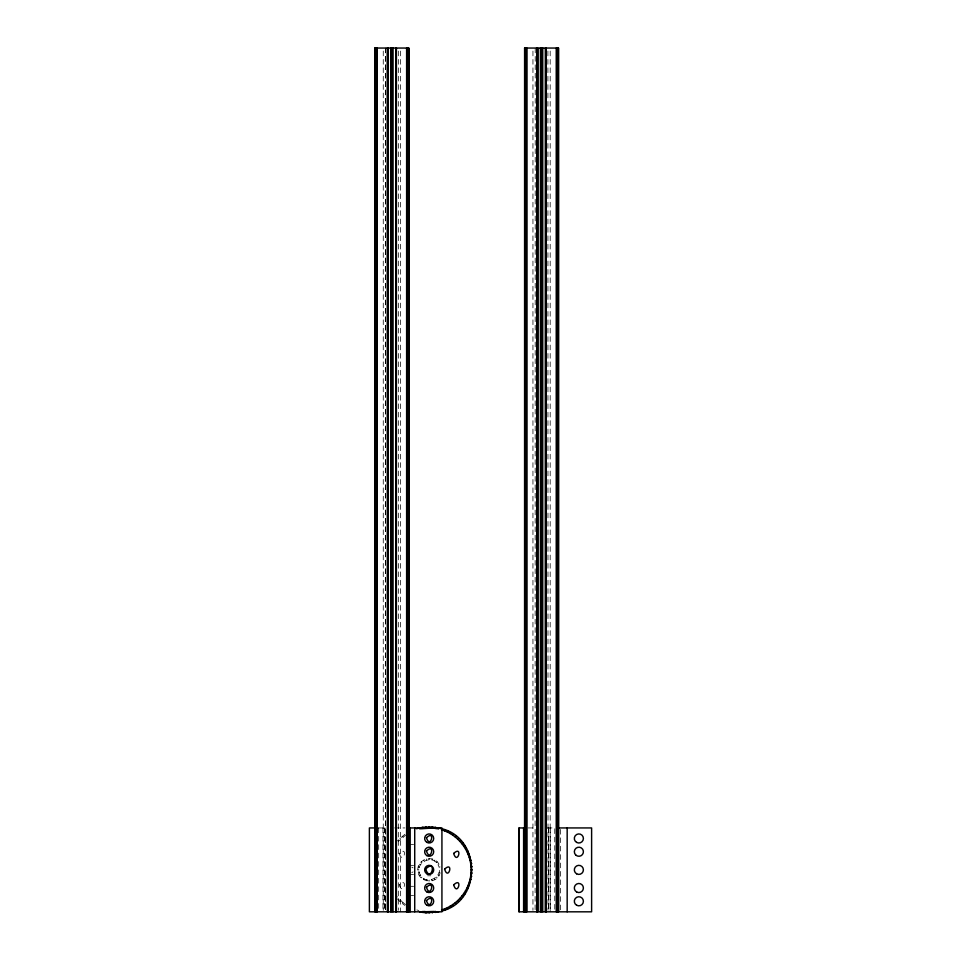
<?xml version="1.0" encoding="UTF-8"?>
<svg xmlns="http://www.w3.org/2000/svg" width="961" height="961" viewBox="0 0 961 961"><rect width="100%" height="100%" fill="white"/><g stroke="black" fill="none" stroke-linecap="round" stroke-linejoin="round"><path stroke-width="0.72" stroke-dasharray="4.8 3.6" d="M439.033 872.516L440.126 872.804C437.375 885.285 417.278 882.63 417.843 869.873C417.35 858.738 433.867 854.305 438.997 864.203L438.012 864.78C431.897 853.176 413.362 863.879 420.341 874.978C426.468 886.571 445.003 875.879 438.012 864.78M426.252 880.829L426.54 879.723M431.825 860.023L432.114 858.93M423.513 879.687L424.077 878.714M434.288 861.044L434.852 860.059M398.431 898.403L397.602 899.172L402.323 903.556L403.031 902.667L396.388 896.024M399.884 901.454L400.653 900.625M404.917 834.28L397.602 840.575L398.431 841.343L405.554 835.217M421.17 877.886L421.963 877.093M436.39 862.666L437.195 861.861M413.05 871.879L411.776 872.612M419.368 875.543L420.341 874.978M418.227 872.804L419.332 872.516M439.033 867.23L440.126 866.942M430.768 875.783L427.597 875.783M378.069 827.938L385.673 827.938M394.599 827.938L404.917 827.938M527.949 827.938L536.07 827.938M547.205 827.938L554.761 827.938L554.761 911.821M410.191 844.371L413.59 844.371M410.191 865.344L413.59 865.344M417.843 869.873L418.984 869.873M410.191 874.414L413.59 874.414M410.191 886.306L413.59 886.306M410.191 895.376L413.59 895.376M418.227 866.942L419.332 867.23M416.822 909.959L418.84 910.499M411.776 867.134L413.05 867.867M419.368 864.203L420.341 864.78M438.012 874.978L438.997 875.543M403.031 902.667L405.554 904.529M402.323 903.556L404.917 905.466M421.17 861.861L421.963 862.666M436.39 877.093L437.195 877.886M399.884 838.304L400.653 839.133M402.323 836.202L403.031 837.079M423.513 860.059L424.077 861.044M434.288 878.714L434.852 879.687M426.252 858.93L426.54 860.023M431.825 879.723L432.114 880.829M560.371 829.427L560.371 911.821M550.473 827.938L550.473 911.821M550.185 51.053L550.185 911.821M548.875 827.938L548.875 911.821M548.371 827.938L548.371 911.821M547.914 51.053L548.022 910.319M535.217 48.05L535.109 910.319M532.947 51.053L532.947 910.319M429.183 858.545L429.183 859.675M429.183 880.072L429.183 881.213M400.497 51.053L400.497 911.821M398.334 51.053L398.334 910.319M385.529 48.05L385.529 910.319M385.421 48.05L385.421 910.319M385.073 827.938L385.073 911.821M384.568 827.938L384.568 911.821M383.259 51.053L383.259 910.319M382.971 827.938L382.971 911.821M378.682 827.938L378.682 911.821M399.235 853.44C403.103 865.741 408.737 844.707 399.235 853.44M399.235 884.853C403.103 897.166 408.737 876.12 399.235 884.853"/><path stroke-width="1.44" d="M519.06 845.704L519.06 844.983M519.06 852.827L519.06 852.107M471.01 873.008C472.728 854.041 459.826 835.121 441.543 829.799L441.88 828.718C481.533 838.545 481.533 901.202 441.88 911.04L441.543 909.959C457.712 905.166 469.929 889.838 471.01 873.008L472.139 873.093M419.597 911.869L425.963 912.83L426.047 911.701L434.396 911.46M420.882 828.79L432.318 828.046L432.402 826.916L441.88 828.718M422.756 912.469L422.936 911.352M437.483 828.79L435.429 828.406L435.597 827.277M438.516 828.983L438.769 827.877M444.499 830.833L444.919 829.775M447.382 832.082L447.874 831.061M450.156 833.547L450.721 832.574M452.811 835.217L453.448 834.28M455.334 837.079L456.043 836.202M457.712 839.133L458.481 838.304M459.923 841.343L460.763 840.575M461.977 843.722L462.854 843.013M463.839 846.245L464.776 845.608M465.508 848.899L466.481 848.335M466.974 851.674L467.995 851.182M468.223 854.557L469.28 854.137M469.256 857.512L470.337 857.176M416.485 828.718L422.756 827.277L432.402 826.916M470.073 860.539L471.178 860.287M425.963 912.83L438.769 911.869M470.65 863.627L471.779 863.458M471.01 866.738L472.139 866.654M375.006 48.05L375.006 911.821L374.874 48.05L408.881 48.05L408.881 911.821M524.562 48.05L558.569 48.05L558.545 911.821M375.307 827.938L369.384 827.938L369.384 911.821L441.928 911.821L441.928 827.938L407.356 827.938M557.44 827.938L591.616 827.938L591.616 911.821L519.06 911.821L519.06 827.938L524.994 827.938M471.118 869.873L472.259 869.873M432.318 828.046L435.429 828.406M423.969 911.46L426.047 911.701M470.65 876.132L471.779 876.3M470.073 879.207L471.178 879.459M469.256 882.234L470.337 882.57M468.223 885.201L469.28 885.61M466.974 888.072L467.995 888.565M465.508 890.847L466.481 891.412M463.839 893.502L464.776 894.138M461.977 896.024L462.854 896.733M459.923 898.403L460.763 899.172M457.712 900.625L458.481 901.454M455.334 902.667L456.043 903.556M452.811 904.529L453.448 905.466M450.156 906.199L450.721 907.184M447.382 907.664L447.874 908.686M444.499 908.914L444.919 909.971M419.597 827.877L419.849 828.983M422.756 827.277L422.936 828.406M435.429 911.352L435.597 912.469M425.963 826.916L426.047 828.046M432.318 911.701L432.402 912.83M567.17 827.938L567.17 911.821M558.365 48.05L558.461 911.821M558.293 48.05L558.197 911.821L558.101 48.05M557.885 48.05L557.909 911.821M557.632 48.05L557.632 911.821M557.332 48.05L557.332 911.821M557.008 48.05L557.008 911.821M556.659 48.05L556.659 911.821M556.299 48.05L556.299 911.821M546.1 48.05L546.1 911.821M545.992 48.05L545.992 911.821M545.788 48.05L545.896 911.821M545.62 48.05L545.548 911.821M545.416 48.05L545.416 911.821M542.749 48.05L542.749 911.821M541.572 48.05L541.572 911.821M540.394 48.05L540.394 911.821M537.343 48.05L537.427 911.821M537.247 48.05L537.139 911.821M537.031 48.05L537.031 911.821M526.832 48.05L526.832 911.821M526.472 48.05L526.472 911.821M526.135 48.05L526.135 911.821M525.799 48.05L525.799 911.821M525.499 48.05L525.499 911.821M525.223 48.05L525.138 911.821L524.934 48.05M524.814 48.05L524.838 911.821M524.598 48.05L524.562 911.821M523.601 827.938L523.601 911.821M519.072 827.938L519.072 911.821M429.183 826.796L429.183 827.938M429.183 911.821L429.183 912.95M414.72 827.938L414.72 911.821M410.191 827.938L410.191 911.821M408.605 48.05L408.677 911.821M408.449 48.05L408.413 911.821M408.197 48.05L408.197 911.821M407.945 48.05L407.945 911.821M407.644 48.05L407.644 911.821M407.32 48.05L407.32 911.821M406.971 48.05L406.971 911.821M406.611 48.05L406.611 911.821M396.412 48.05L396.412 911.821M396.304 48.05L396.196 911.821M396.016 48.05L396.076 911.821M395.764 48.05L395.8 911.821M395.728 48.05L395.728 911.821M393.061 48.05L393.061 911.821M391.872 48.05L391.872 911.821M390.695 48.05L390.695 911.821M387.944 48.05L388.028 911.821M387.896 48.05L387.824 911.821M387.559 48.05L387.655 911.821M387.343 48.05L387.451 911.821M377.144 48.05L377.144 911.821M376.784 48.05L376.784 911.821M376.436 48.05L376.436 911.821M376.111 48.05L376.111 911.821M375.811 48.05L375.811 911.821M375.535 48.05L375.535 911.821M375.15 48.05L375.307 911.821M426.444 837.728C430.3 850.041 435.946 828.995 426.444 837.728M426.444 851.002C430.3 863.314 435.946 842.268 426.444 851.002M425.675 868.936C430.624 884.697 437.832 857.765 425.675 868.936M426.444 887.279C430.3 899.592 435.946 878.546 426.444 887.279M426.444 900.553C430.3 912.866 435.946 891.82 426.444 900.553M444.583 869.14C448.439 881.453 454.085 860.407 444.583 869.14M453.652 853.44C457.508 865.741 463.154 844.707 453.652 853.44M453.652 884.853C457.508 897.166 463.154 876.12 453.652 884.853M537.704 911.821L537.716 48.05L537.643 911.821M426.912 842.389A4.529 4.529 0 0 0 433.711 838.46A4.529 4.529 0 0 0 426.912 834.532A4.529 4.529 0 0 0 426.912 842.389M426.912 855.662A4.529 4.529 0 0 0 433.711 851.734A4.529 4.529 0 0 0 426.912 847.806A4.529 4.529 0 0 0 426.912 855.662M426.912 891.94A4.529 4.529 0 0 0 433.711 888.012A4.529 4.529 0 0 0 426.912 884.084A4.529 4.529 0 0 0 426.912 891.94M426.912 905.214A4.529 4.529 0 0 0 433.711 901.286A4.529 4.529 0 0 0 426.912 897.358A4.529 4.529 0 0 0 426.912 905.214M426.912 873.801A4.529 4.529 0 0 0 433.711 869.873A4.529 4.529 0 0 0 426.912 865.945A4.529 4.529 0 0 0 426.912 873.801M576.6 842.389A4.529 4.529 0 0 0 583.399 838.46A4.529 4.529 0 0 0 576.6 834.532A4.529 4.529 0 0 0 576.6 842.389M576.6 891.94A4.529 4.529 0 0 0 583.399 888.012A4.529 4.529 0 0 0 576.6 884.084A4.529 4.529 0 0 0 576.6 891.94M576.6 905.214A4.529 4.529 0 0 0 583.399 901.286A4.529 4.529 0 0 0 576.6 897.358A4.529 4.529 0 0 0 576.6 905.214M575.663 854.942A4.529 4.529 0 0 0 583.255 852.912A4.529 4.529 0 0 0 577.693 847.362A4.529 4.529 0 0 0 575.663 854.942M576.6 873.801A4.529 4.529 0 0 0 583.399 869.873A4.529 4.529 0 0 0 576.6 865.945A4.529 4.529 0 0 0 576.6 873.801"/></g></svg>
